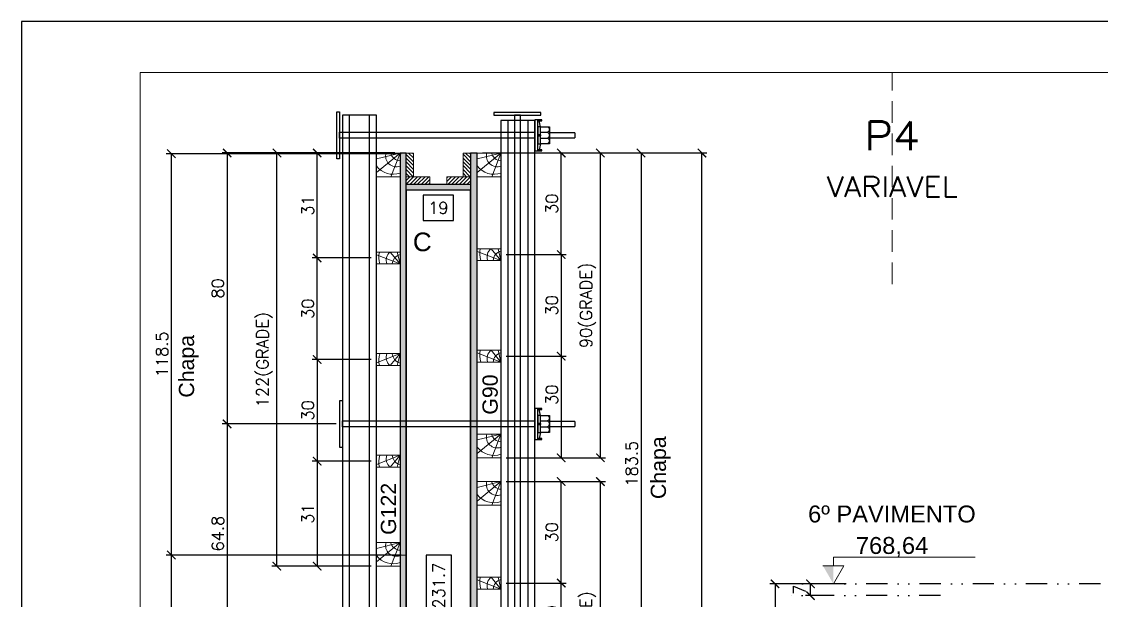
# Model space of a CAD drawing. Extents: x -23436 to 4767, y -4131 to 9755.
# Drawn here: x -17506 to -16868, y 5940 to 6282 of the extents above; entities that cross this region are included whole.
import ezdxf
from ezdxf.enums import TextEntityAlignment as Align

# ---------------------------------------------------------------- set-up
doc = ezdxf.new("R2010")
doc.units = 0
doc.header["$PDMODE"] = 2
doc.header["$PDSIZE"] = 10
for name, pattern in [('CABLIN', [0.35, 0.25, -0.1]), ('DIVIDE2', [0.625, 0.25, -0.125, 0, -0.125, 0, -0.125]), ('HIDDEN', [9.525, 6.35, -3.175])]:
    doc.linetypes.add(name, pattern=pattern)
doc.layers.get('0').update_dxf_attribs({"lineweight": 13})
doc.layers.get('Defpoints').update_dxf_attribs({"lineweight": 13})
for name, color, linetype in [('Barra de Ancoragem', 20, 'Continuous'), ('Cota', 4, 'Continuous'), ('Cota Seção (2x)', 4, 'Continuous'), ('Hachura', 252, 'CABLIN'), ('MB Logo', 254, 'Continuous'), ('MEIO_PONT', 93, 'Continuous'), ('Nível', 160, 'Continuous'), ('Painéis', 30, 'Continuous'), ('Perfil Metálico', 224, 'Continuous'), ('Texto de Titulo', 7, 'Continuous'), ('Texto Nível', 251, 'Continuous'), ('Texto Qtd Sarr', 242, 'Continuous'), ('TEXTO_GERAL', 7, 'Continuous')]:
    doc.layers.add(name, color=color, linetype=linetype)
doc.layers.add('FELIPE', color=2, linetype='Continuous', lineweight=13, plot=False)
for name, color, linetype, lineweight in [('FOLHA MB', 7, 'Continuous', 13), ('Madeira', 100, 'Continuous', 13), ('Sarr 2.2x7', 40, 'Continuous', 9), ('sarrafo', 93, 'Continuous', 13), ('Texto Seção', 7, 'Continuous', 15)]:
    doc.layers.add(name, color=color, linetype=linetype, lineweight=lineweight)
doc.layers.add('Laje_Perimetro', color=7, linetype='Continuous', plot=False)
doc.styles.add('ARIAL', font='arial.ttf', dxfattribs={"oblique": 15, "height": 25})
doc.styles.add('ROMANS', font='romans.shx')
doc.styles.add('SANSSERIF', font='sas_____.pfb')
doc.dimstyles.new('COTA SECAO', dxfattribs={"dimtxt": 7, "dimasz": 5, "dimexe": 3, "dimexo": 3, "dimgap": 2, "dimtad": 3, "dimdec": 1, "dimlfac": 0.5, "dimzin": 12, "dimdsep": 46, "dimtxsty": 'ROMANS', "dimblk": 'ARCHTICK', "dimcen": 0, "dimclrd": 4, "dimclre": 4, "dimclrt": 1, "dimadec": 1, "dimazin": 3, "dimtfac": 1, "dimtdec": 1, "dimtmove": 0, "dimatfit": 3, "dimldrblk": 'OBLIQUE', "dimfxl": 0, "dimtolj": 1, "dimtzin": 12, "dimarcsym": 0})
doc.dimstyles.new('Cota Seção interna', dxfattribs={"dimtxt": 7, "dimasz": 6, "dimexe": 0.18, "dimexo": 2, "dimgap": -4, "dimtad": 3, "dimdec": 1, "dimlfac": 0.5, "dimzin": 12, "dimdsep": 46, "dimtxsty": 'ROMANS', "dimblk": 'ARCHTICK', "dimcen": 0.09, "dimse1": 1, "dimse2": 1, "dimsd1": 1, "dimsd2": 1, "dimclrd": 180, "dimclre": 5, "dimclrt": 1, "dimadec": 0, "dimazin": 3, "dimtfac": 1, "dimtdec": 1, "dimtofl": 0, "dimtmove": 0, "dimatfit": 3, "dimldrblk": 'ARCHTICK', "dimfxl": 0, "dimtolj": 1, "dimtzin": 0, "dimarcsym": 0})
doc.dimstyles.new('PAINEL', dxfattribs={"dimtxt": 7, "dimasz": 5, "dimexe": 3, "dimexo": 3, "dimgap": 3, "dimtad": 1, "dimdec": 1, "dimzin": 12, "dimdsep": 46, "dimtxsty": 'ROMANS', "dimblk": 'ARCHTICK', "dimcen": 0, "dimclrd": 4, "dimclre": 4, "dimclrt": 1, "dimadec": 1, "dimazin": 3, "dimtfac": 1, "dimtdec": 1, "dimtmove": 0, "dimatfit": 3, "dimldrblk": 'OBLIQUE', "dimfxl": 0, "dimtolj": 1, "dimtzin": 12, "dimarcsym": 0})
pattern_1 = [(135, (-40136.999, 15328.617), (-1.12253202, -1.12253202), [])]
pattern_2 = [(225, (-26379.1426, -16705.143), (1.12253202, -1.12253202), [])]

# ---------------------------------------------------------------- blocks, each defined once
blk = doc.blocks.new('A$C169d8357')
at = {"layer": 'FOLHA MB', "color": 1}
for points in [[(0, 1199.94), (0, 149.94), (1485.02, 149.94), (1485.02, 1199.94)], [(70, 1169.94), (70, 179.94), (1455.02, 179.94), (1455.02, 1169.94)]]:
    blk.add_lwpolyline(points, close=True, dxfattribs=at)
blk = doc.blocks.new('titulo1')
at = {"layer": 'Defpoints', "color": 252, "linetype": 'HIDDEN', "ltscale": 2}
blk.add_line((0, 0), (0, 125), dxfattribs=at)
at = {"layer": 'Defpoints', "style": 'ROMANS', "oblique": 15}
blk.add_attdef('FOLHA', text='', height=10, dxfattribs=at).set_placement((0, 15.58), align=Align.MIDDLE_CENTER)
at = {"layer": 'Texto Qtd Sarr', "color": 3, "style": 'ROMANS', "oblique": 15}
for tag, height, p in [('TITULO', 17, (0, 71.45)), ('SEÇÃO', 12, (0, 41.55))]:
    blk.add_attdef(tag, text='', height=height, dxfattribs=at).set_placement(p, align=Align.MIDDLE_CENTER)
blk = doc.blocks.new('*D1663')
at = {"layer": 'Cota', "color": 180, "lineweight": -2, "transparency": 16777216}
for p, q in [((-17245.19, 5917.17), (-17260.19, 5917.17)), ((-17260.19, 5917.17), (-17260.19, 5881.17)), ((-17245.19, 5881.17), (-17245.19, 5917.17)), ((-17260.19, 5881.17), (-17245.19, 5881.17))]:
    blk.add_line(p, q, dxfattribs=at)
at = {"layer": 'Defpoints', "color": 0, "transparency": 16777216}
for p in [(-17241.19, 6182.67), (-17241.19, 6182.67), (-17241.19, 5615.67)]:
    blk.add_point(p, dxfattribs=at)
at = {"layer": 'Cota', "color": 1, "transparency": 16777216, "insert": (-17252.69, 5899.17), "char_height": 7, "attachment_point": 5, "rotation": 90, "style": 'ROMANS'}
blk.add_mtext('\\A1;283.5', dxfattribs=at)
blk = doc.blocks.new('_ArchTick')
at = {"color": 0, "linetype": 'ByBlock', "const_width": 0.15}
blk.add_lwpolyline([(-0.5, -0.5), (0.5, 0.5)], dxfattribs=at)
blk = doc.blocks.new('*D1664')
at = {"layer": 'Cota', "color": 180, "lineweight": -2, "transparency": 16777216}
for p, q in [((-17251.19, 6179.75), (-17269.19, 6179.75)), ((-17269.19, 6179.75), (-17269.19, 6164.75)), ((-17251.19, 6164.75), (-17251.19, 6179.75)), ((-17269.19, 6164.75), (-17251.19, 6164.75))]:
    blk.add_line(p, q, dxfattribs=at)
at = {"layer": 'Defpoints', "color": 0, "transparency": 16777216}
for p in [(-17279.19, 6182.67), (-17241.19, 6182.67), (-17241.19, 6160.75)]:
    blk.add_point(p, dxfattribs=at)
at = {"layer": 'Cota', "color": 1, "transparency": 16777216, "insert": (-17260.19, 6172.25), "char_height": 7, "attachment_point": 5, "style": 'ROMANS'}
blk.add_mtext('\\A1;19', dxfattribs=at)
blk = doc.blocks.new('ERTYERTYUYTURTYUTRYU')
at = {"layer": 'Barra de Ancoragem'}
for p, q in [((8963.33, 10873.8), (8963.33, 10855.54)), ((8964.88, 10869.68), (8964.1, 10873.21)), ((8985.14, 10863.2), (8985.14, 10866.14)), ((8964.88, 10859.66), (8964.1, 10856.13))]:
    blk.add_line(p, q, dxfattribs=at)
at = {"layer": 'Barra de Ancoragem', "flags": 128}
for points in [[(8961.54, 10855.54), (8961.54, 10873.8), (8963.33, 10873.8), (8963.33, 10855.54)], [(8963.33, 10873.8), (8965.7, 10873.8), (8965.7, 10873.21), (8963.33, 10873.21)], [(8963.33, 10869.68), (8964.88, 10869.68), (8964.88, 10859.66), (8963.33, 10859.66)], [(8963.33, 10856.13), (8965.7, 10856.13), (8965.7, 10855.54), (8963.33, 10855.54)]]:
    blk.add_lwpolyline(points, close=True, dxfattribs=at)
for points in [[(8964.88, 10864.37), (8963.33, 10864.37), (8963.33, 10864.96), (8964.88, 10864.96), (8964.88, 10864.37), (8964.88, 10864.96)], [(8964.88, 10859.66), (8970.14, 10859.66), (8970.14, 10869.68), (8964.88, 10869.68)], [(8985.14, 10863.2), (8970.14, 10863.2), (8970.14, 10866.14), (8985.14, 10866.14)]]:
    blk.add_lwpolyline(points, dxfattribs=at)
for points in [[(8964.88, 10866.44), (8968.96, 10866.44, 0.729796), (8968.96, 10869.68, 0.729796)], [(8964.88, 10862.9), (8968.96, 10862.9, 0.666667), (8968.96, 10866.44, 0.666667)]]:
    blk.add_lwpolyline(points, format="xyb", dxfattribs=at)
at = {"layer": 'Barra de Ancoragem'}
blk.add_arc((8968.44, 10861.28), 1.7, 287.75636, 72.24364, dxfattribs=at)
blk = doc.blocks.new('*D1666')
at = {"layer": 'Cota', "color": 180, "lineweight": -2, "transparency": 16777216}
for p, q in [((-17252.41, 5967.17), (-17267.41, 5967.17)), ((-17267.41, 5967.17), (-17267.41, 5931.17)), ((-17252.41, 5931.17), (-17252.41, 5967.17)), ((-17267.41, 5931.17), (-17252.41, 5931.17))]:
    blk.add_line(p, q, dxfattribs=at)
at = {"layer": 'Defpoints', "color": 0, "transparency": 16777216}
for p in [(-17279.19, 6182.67), (-17248.41, 6182.67), (-17279.19, 5719.27)]:
    blk.add_point(p, dxfattribs=at)
at = {"layer": 'Cota', "color": 1, "transparency": 16777216, "insert": (-17259.91, 5949.17), "char_height": 7, "attachment_point": 5, "rotation": 90, "style": 'ROMANS'}
blk.add_mtext('\\A1;231.7', dxfattribs=at)
blk = doc.blocks.new('*D1670')
at = {"layer": 'Cota Seção (2x)', "color": 4, "lineweight": -2, "transparency": 16777216}
for p, q in [((-17234.19, 6204.67), (-17101.49, 6204.67)), ((-17104.49, 5593.67), (-17104.49, 6204.67)), ((-17234.19, 5593.67), (-17101.49, 5593.67))]:
    blk.add_line(p, q, dxfattribs=at)
at = {"layer": 'Defpoints', "color": 0, "transparency": 16777216}
for p in [(-17237.19, 6204.67), (-17104.49, 6204.67), (-17237.19, 5593.67)]:
    blk.add_point(p, dxfattribs=at)
at = {"layer": 'Cota Seção (2x)', "color": 4, "lineweight": -2, "transparency": 16777216, "xscale": 5, "yscale": 5, "zscale": 5}
for p, rotation in [((-17104.49, 6204.67), 90), ((-17104.49, 5593.67), 270)]:
    blk.add_blockref('_ArchTick', p, dxfattribs=dict(at, rotation=rotation))
at = {"layer": 'Cota Seção (2x)', "color": 1, "transparency": 16777216, "insert": (-17109.99, 5899.17), "char_height": 7, "attachment_point": 5, "rotation": 90, "style": 'ROMANS'}
blk.add_mtext('\\A1;305.5', dxfattribs=at)
blk = doc.blocks.new('_OBLIQUE')
at = {"color": 0, "linetype": 'ByBlock', "lineweight": -2}
for p, q in [((0, 0), (-1, 0)), ((-0.5, -0.5), (0.5, 0.5))]:
    blk.add_line(p, q, dxfattribs=at)
blk = doc.blocks.new('*D1672')
at = {"layer": 'Cota Seção (2x)', "color": 4, "lineweight": -2, "transparency": 16777216}
for p, q in [((-17285.79, 6204.67), (-17387.94, 6204.67)), ((-17384.94, 6204.67), (-17384.94, 6044.67)), ((-17320.59, 6044.67), (-17387.94, 6044.67))]:
    blk.add_line(p, q, dxfattribs=at)
at = {"layer": 'Defpoints', "color": 0, "transparency": 16777216}
for p in [(-17282.79, 6204.67), (-17384.94, 6044.67), (-17317.59, 6044.67)]:
    blk.add_point(p, dxfattribs=at)
at = {"layer": 'Cota Seção (2x)', "color": 4, "lineweight": -2, "transparency": 16777216, "xscale": 5, "yscale": 5, "zscale": 5}
for p, rotation in [((-17384.94, 6204.67), 90), ((-17384.94, 6044.67), 270)]:
    blk.add_blockref('_ArchTick', p, dxfattribs=dict(at, rotation=rotation))
at = {"layer": 'Cota Seção (2x)', "color": 1, "transparency": 16777216, "insert": (-17390.44, 6124.67), "char_height": 7, "attachment_point": 5, "rotation": 90, "style": 'ROMANS'}
blk.add_mtext('\\A1;80', dxfattribs=at)
blk = doc.blocks.new('*D1673')
at = {"layer": 'Cota Seção (2x)', "color": 4, "lineweight": -2, "transparency": 16777216}
for p, q in [((-17320.59, 6044.67), (-17387.94, 6044.67)), ((-17384.94, 6044.67), (-17384.94, 5915.11)), ((-17320.59, 5915.11), (-17387.94, 5915.11))]:
    blk.add_line(p, q, dxfattribs=at)
at = {"layer": 'Defpoints', "color": 0, "transparency": 16777216}
for p in [(-17317.59, 6044.67), (-17384.94, 5915.11), (-17317.59, 5915.11)]:
    blk.add_point(p, dxfattribs=at)
at = {"layer": 'Cota Seção (2x)', "color": 4, "lineweight": -2, "transparency": 16777216, "xscale": 5, "yscale": 5, "zscale": 5}
for p, rotation in [((-17384.94, 6044.67), 90), ((-17384.94, 5915.11), 270)]:
    blk.add_blockref('_ArchTick', p, dxfattribs=dict(at, rotation=rotation))
at = {"layer": 'Cota Seção (2x)', "color": 1, "transparency": 16777216, "insert": (-17390.44, 5979.89), "char_height": 7, "attachment_point": 5, "rotation": 90, "style": 'ROMANS'}
blk.add_mtext('\\A1;64.8', dxfattribs=at)
blk = doc.blocks.new('PONTALETE')
at = {"layer": 'Madeira'}
for q in [(2.71, 7), (7, 5.76), (7, 1.74)]:
    blk.add_line((0, 0), q, dxfattribs=at)
blk.add_lwpolyline([(0, 0), (7, 0), (7, 7), (0, 7)], close=True, dxfattribs=at)
for centre, radius, start, end in [((2.04, 0.06), 6.23, 37.2818, 109.0913), ((1.09, 0.9), 3.19, 343.603, 109.9847), ((-0.21, -0.78), 3.09, 14.6322, 86.0383)]:
    blk.add_arc(centre, radius, start, end, dxfattribs=at)
blk = doc.blocks.new('MEIO PONTALETE')
at = {"layer": 'Madeira'}
for q in [(2.71, 7), (3.5, 2.88), (3.5, 0.87)]:
    blk.add_line((0, 0), q, dxfattribs=at)
blk.add_lwpolyline([(0, 0), (3.5, 0), (3.5, 7), (0, 7)], close=True, dxfattribs=at)
for centre, radius, start, end in [((2.04, 0.06), 6.23, 76.4499, 109.0913), ((1.09, 0.9), 3.19, 40.9063, 109.9847), ((-0.21, -0.78), 3.09, 14.6322, 86.0383)]:
    blk.add_arc(centre, radius, start, end, dxfattribs=at)
blk = doc.blocks.new('*D1557')
at = {"layer": 'Cota Seção (2x)', "color": 4, "lineweight": -2, "transparency": 16777216}
for p, q in [((-17220.19, 6010.67), (-17161.46, 6010.67)), ((-17164.46, 5830.67), (-17164.46, 6010.67)), ((-17220.19, 5830.67), (-17161.46, 5830.67))]:
    blk.add_line(p, q, dxfattribs=at)
at = {"layer": 'Defpoints', "color": 0, "transparency": 16777216}
for p in [(-17223.19, 6010.67), (-17164.46, 6010.67), (-17223.19, 5830.67)]:
    blk.add_point(p, dxfattribs=at)
at = {"layer": 'Cota Seção (2x)', "color": 4, "lineweight": -2, "transparency": 16777216, "xscale": 5, "yscale": 5, "zscale": 5}
for p, rotation in [((-17164.46, 6010.67), 90), ((-17164.46, 5830.67), 270)]:
    blk.add_blockref('_ArchTick', p, dxfattribs=dict(at, rotation=rotation))
at = {"layer": 'Cota Seção (2x)', "color": 1, "transparency": 16777216, "insert": (-17171.79, 5920.67), "char_height": 7, "attachment_point": 5, "rotation": 90, "style": 'ROMANS'}
blk.add_mtext('\\A1;90(GRADE)', dxfattribs=at)
blk = doc.blocks.new('*D1558')
at = {"layer": 'Cota Seção (2x)', "color": 4, "lineweight": -2, "transparency": 16777216}
for p, q in [((-17220.19, 6204.67), (-17161.46, 6204.67)), ((-17164.46, 6024.67), (-17164.46, 6204.67)), ((-17220.19, 6024.67), (-17161.46, 6024.67))]:
    blk.add_line(p, q, dxfattribs=at)
at = {"layer": 'Defpoints', "color": 0, "transparency": 16777216}
for p in [(-17223.19, 6204.67), (-17164.46, 6204.67), (-17223.19, 6024.67)]:
    blk.add_point(p, dxfattribs=at)
at = {"layer": 'Cota Seção (2x)', "color": 4, "lineweight": -2, "transparency": 16777216, "xscale": 5, "yscale": 5, "zscale": 5}
for p, rotation in [((-17164.46, 6204.67), 90), ((-17164.46, 6024.67), 270)]:
    blk.add_blockref('_ArchTick', p, dxfattribs=dict(at, rotation=rotation))
at = {"layer": 'Cota Seção (2x)', "color": 1, "transparency": 16777216, "insert": (-17171.79, 6114.67), "char_height": 7, "attachment_point": 5, "rotation": 90, "style": 'ROMANS'}
blk.add_mtext('\\A1;90(GRADE)', dxfattribs=at)
blk = doc.blocks.new('*D1560')
at = {"layer": 'Cota Seção (2x)', "color": 4, "lineweight": -2, "transparency": 16777216}
for p, q in [((-17220.19, 5950.67), (-17184.59, 5950.67)), ((-17187.59, 5890.67), (-17187.59, 5950.67)), ((-17220.19, 5890.67), (-17184.59, 5890.67))]:
    blk.add_line(p, q, dxfattribs=at)
at = {"layer": 'Defpoints', "color": 0, "transparency": 16777216}
for p in [(-17223.19, 5950.67), (-17187.59, 5950.67), (-17223.19, 5890.67)]:
    blk.add_point(p, dxfattribs=at)
at = {"layer": 'Cota Seção (2x)', "color": 4, "lineweight": -2, "transparency": 16777216, "xscale": 5, "yscale": 5, "zscale": 5}
for p, rotation in [((-17187.59, 5950.67), 90), ((-17187.59, 5890.67), 270)]:
    blk.add_blockref('_ArchTick', p, dxfattribs=dict(at, rotation=rotation))
at = {"layer": 'Cota Seção (2x)', "color": 1, "transparency": 16777216, "insert": (-17193.09, 5931.51), "char_height": 7, "attachment_point": 5, "rotation": 90, "style": 'ROMANS'}
blk.add_mtext('\\A1;30', dxfattribs=at)
blk = doc.blocks.new('*D1561')
at = {"layer": 'Cota Seção (2x)', "color": 4, "lineweight": -2, "transparency": 16777216}
for p, q in [((-17220.19, 6010.67), (-17184.59, 6010.67)), ((-17187.59, 5950.67), (-17187.59, 6010.67)), ((-17220.19, 5950.67), (-17184.59, 5950.67))]:
    blk.add_line(p, q, dxfattribs=at)
at = {"layer": 'Defpoints', "color": 0, "transparency": 16777216}
for p in [(-17223.19, 6010.67), (-17187.59, 6010.67), (-17223.19, 5950.67)]:
    blk.add_point(p, dxfattribs=at)
at = {"layer": 'Cota Seção (2x)', "color": 4, "lineweight": -2, "transparency": 16777216, "xscale": 5, "yscale": 5, "zscale": 5}
for p, rotation in [((-17187.59, 6010.67), 90), ((-17187.59, 5950.67), 270)]:
    blk.add_blockref('_ArchTick', p, dxfattribs=dict(at, rotation=rotation))
at = {"layer": 'Cota Seção (2x)', "color": 1, "transparency": 16777216, "insert": (-17193.09, 5980.67), "char_height": 7, "attachment_point": 5, "rotation": 90, "style": 'ROMANS'}
blk.add_mtext('\\A1;30', dxfattribs=at)
blk = doc.blocks.new('*D1562')
at = {"layer": 'Cota Seção (2x)', "color": 4, "lineweight": -2, "transparency": 16777216}
for p, q in [((-17220.19, 6204.67), (-17184.59, 6204.67)), ((-17187.59, 6144.67), (-17187.59, 6204.67)), ((-17220.19, 6144.67), (-17184.59, 6144.67))]:
    blk.add_line(p, q, dxfattribs=at)
at = {"layer": 'Defpoints', "color": 0, "transparency": 16777216}
for p in [(-17223.19, 6204.67), (-17187.59, 6204.67), (-17223.19, 6144.67)]:
    blk.add_point(p, dxfattribs=at)
at = {"layer": 'Cota Seção (2x)', "color": 4, "lineweight": -2, "transparency": 16777216, "xscale": 5, "yscale": 5, "zscale": 5}
for p, rotation in [((-17187.59, 6204.67), 90), ((-17187.59, 6144.67), 270)]:
    blk.add_blockref('_ArchTick', p, dxfattribs=dict(at, rotation=rotation))
at = {"layer": 'Cota Seção (2x)', "color": 1, "transparency": 16777216, "insert": (-17193.09, 6174.67), "char_height": 7, "attachment_point": 5, "rotation": 90, "style": 'ROMANS'}
blk.add_mtext('\\A1;30', dxfattribs=at)
blk = doc.blocks.new('*D1563')
at = {"layer": 'Cota Seção (2x)', "color": 4, "lineweight": -2, "transparency": 16777216}
for p, q in [((-17220.19, 6144.67), (-17184.59, 6144.67)), ((-17187.59, 6144.67), (-17187.59, 6084.67)), ((-17220.19, 6084.67), (-17184.59, 6084.67))]:
    blk.add_line(p, q, dxfattribs=at)
at = {"layer": 'Defpoints', "color": 0, "transparency": 16777216}
for p in [(-17223.19, 6144.67), (-17223.19, 6084.67), (-17187.59, 6084.67)]:
    blk.add_point(p, dxfattribs=at)
at = {"layer": 'Cota Seção (2x)', "color": 4, "lineweight": -2, "transparency": 16777216, "xscale": 5, "yscale": 5, "zscale": 5}
for p, rotation in [((-17187.59, 6144.67), 90), ((-17187.59, 6084.67), 270)]:
    blk.add_blockref('_ArchTick', p, dxfattribs=dict(at, rotation=rotation))
at = {"layer": 'Cota Seção (2x)', "color": 1, "transparency": 16777216, "insert": (-17193.09, 6114.67), "char_height": 7, "attachment_point": 5, "rotation": 90, "style": 'ROMANS'}
blk.add_mtext('\\A1;30', dxfattribs=at)
blk = doc.blocks.new('*D1564')
at = {"layer": 'Cota Seção (2x)', "color": 4, "lineweight": -2, "transparency": 16777216}
for p, q in [((-17220.19, 6084.67), (-17184.59, 6084.67)), ((-17187.59, 6084.67), (-17187.59, 6024.67)), ((-17220.19, 6024.67), (-17184.59, 6024.67))]:
    blk.add_line(p, q, dxfattribs=at)
at = {"layer": 'Defpoints', "color": 0, "transparency": 16777216}
for p in [(-17223.19, 6084.67), (-17223.19, 6024.67), (-17187.59, 6024.67)]:
    blk.add_point(p, dxfattribs=at)
at = {"layer": 'Cota Seção (2x)', "color": 4, "lineweight": -2, "transparency": 16777216, "xscale": 5, "yscale": 5, "zscale": 5}
for p, rotation in [((-17187.59, 6084.67), 90), ((-17187.59, 6024.67), 270)]:
    blk.add_blockref('_ArchTick', p, dxfattribs=dict(at, rotation=rotation))
at = {"layer": 'Cota Seção (2x)', "color": 1, "transparency": 16777216, "insert": (-17193.09, 6061.9), "char_height": 7, "attachment_point": 5, "rotation": 90, "style": 'ROMANS'}
blk.add_mtext('\\A1;30', dxfattribs=at)
blk = doc.blocks.new('*D1587')
at = {"layer": 'Cota', "color": 4, "lineweight": -2, "transparency": 16777216}
for p, q in [((-17035.86, 5950.26), (-17043.31, 5950.26)), ((-17040.31, 5943.26), (-17040.31, 5950.26)), ((-17035.86, 5943.26), (-17043.31, 5943.26))]:
    blk.add_line(p, q, dxfattribs=at)
at = {"layer": 'Defpoints', "color": 0, "transparency": 16777216}
for p in [(-17040.31, 5950.26), (-17032.86, 5950.26), (-17032.86, 5943.26)]:
    blk.add_point(p, dxfattribs=at)
at = {"layer": 'Cota', "color": 4, "lineweight": -2, "transparency": 16777216, "xscale": 5, "yscale": 5, "zscale": 5}
for p, rotation in [((-17040.31, 5950.26), 90), ((-17040.31, 5943.26), 270)]:
    blk.add_blockref('_ArchTick', p, dxfattribs=dict(at, rotation=rotation))
at = {"layer": 'Cota', "color": 1, "transparency": 16777216, "insert": (-17046.81, 5946.76), "char_height": 7, "attachment_point": 5, "rotation": 90, "style": 'ROMANS'}
blk.add_mtext('\\A1;7', dxfattribs=at)
blk = doc.blocks.new('*D1588')
at = {"layer": 'Cota', "color": 4, "lineweight": -2, "transparency": 16777216}
for p, q in [((-17019.23, 5950.26), (-17064.29, 5950.26)), ((-17061.29, 5950.26), (-17061.29, 5626.26)), ((-17019.23, 5626.26), (-17064.29, 5626.26))]:
    blk.add_line(p, q, dxfattribs=at)
at = {"layer": 'Defpoints', "color": 0, "transparency": 16777216}
for p in [(-17016.23, 5950.26), (-17061.29, 5626.26), (-17016.23, 5626.26)]:
    blk.add_point(p, dxfattribs=at)
at = {"layer": 'Cota', "color": 4, "lineweight": -2, "transparency": 16777216, "xscale": 5, "yscale": 5, "zscale": 5}
for p, rotation in [((-17061.29, 5950.26), 90), ((-17061.29, 5626.26), 270)]:
    blk.add_blockref('_ArchTick', p, dxfattribs=dict(at, rotation=rotation))
at = {"layer": 'Cota', "color": 1, "transparency": 16777216, "insert": (-17067.79, 5788.26), "char_height": 7, "attachment_point": 5, "rotation": 90, "style": 'ROMANS'}
blk.add_mtext('\\A1;324', dxfattribs=at)
blk = doc.blocks.new('*D1148')
at = {"layer": 'Cota Seção (2x)', "color": 4, "lineweight": -2, "transparency": 16777216}
for p, q in [((-17234.19, 6204.67), (-17137.45, 6204.67)), ((-17140.45, 6204.67), (-17140.45, 5837.67)), ((-17234.19, 5837.67), (-17137.45, 5837.67))]:
    blk.add_line(p, q, dxfattribs=at)
at = {"layer": 'Defpoints', "color": 0, "transparency": 16777216}
for p in [(-17237.19, 6204.67), (-17237.19, 5837.67), (-17140.45, 5837.67)]:
    blk.add_point(p, dxfattribs=at)
at = {"layer": 'Cota Seção (2x)', "color": 4, "lineweight": -2, "transparency": 16777216, "xscale": 5, "yscale": 5, "zscale": 5}
for p, rotation in [((-17140.45, 6204.67), 90), ((-17140.45, 5837.67), 270)]:
    blk.add_blockref('_ArchTick', p, dxfattribs=dict(at, rotation=rotation))
at = {"layer": 'Cota Seção (2x)', "color": 1, "transparency": 16777216, "insert": (-17145.95, 6021.17), "char_height": 7, "attachment_point": 5, "rotation": 90, "style": 'ROMANS'}
blk.add_mtext('\\A1;183.5', dxfattribs=at)
blk = doc.blocks.new('*D1155')
at = {"layer": 'Cota', "color": 4, "lineweight": -2, "transparency": 16777216}
for p, q in [((-17299.79, 6204.67), (-17334.75, 6204.67)), ((-17331.75, 6142.67), (-17331.75, 6204.67)), ((-17299.79, 6142.67), (-17334.75, 6142.67))]:
    blk.add_line(p, q, dxfattribs=at)
at = {"layer": 'Defpoints', "color": 0, "transparency": 16777216}
for p in [(-17331.75, 6204.67), (-17296.79, 6204.67), (-17296.79, 6142.67)]:
    blk.add_point(p, dxfattribs=at)
at = {"layer": 'Cota', "color": 4, "lineweight": -2, "transparency": 16777216, "xscale": 5, "yscale": 5, "zscale": 5}
for p, rotation in [((-17331.75, 6204.67), 90), ((-17331.75, 6142.67), 270)]:
    blk.add_blockref('_ArchTick', p, dxfattribs=dict(at, rotation=rotation))
at = {"layer": 'Cota', "color": 1, "transparency": 16777216, "insert": (-17337.25, 6173.67), "char_height": 7, "attachment_point": 5, "rotation": 90, "style": 'ROMANS'}
blk.add_mtext('\\A1;31', dxfattribs=at)
blk = doc.blocks.new('*D1156')
at = {"layer": 'Cota', "color": 4, "lineweight": -2, "transparency": 16777216}
for p, q in [((-17299.79, 6204.67), (-17358.53, 6204.67)), ((-17355.53, 5960.67), (-17355.53, 6204.67)), ((-17317.06, 5960.67), (-17358.53, 5960.67))]:
    blk.add_line(p, q, dxfattribs=at)
at = {"layer": 'Defpoints', "color": 0, "transparency": 16777216}
for p in [(-17355.53, 6204.67), (-17296.79, 6204.67), (-17314.06, 5960.67)]:
    blk.add_point(p, dxfattribs=at)
at = {"layer": 'Cota', "color": 4, "lineweight": -2, "transparency": 16777216, "xscale": 5, "yscale": 5, "zscale": 5}
for p, rotation in [((-17355.53, 6204.67), 90), ((-17355.53, 5960.67), 270)]:
    blk.add_blockref('_ArchTick', p, dxfattribs=dict(at, rotation=rotation))
at = {"layer": 'Cota', "color": 1, "transparency": 16777216, "insert": (-17362.86, 6082.67), "char_height": 7, "attachment_point": 5, "rotation": 90, "style": 'ROMANS'}
blk.add_mtext('\\A1;122(GRADE)', dxfattribs=at)
blk = doc.blocks.new('*D1157')
at = {"layer": 'Cota', "color": 4, "lineweight": -2, "transparency": 16777216}
for p, q in [((-17299.79, 6022.67), (-17334.75, 6022.67)), ((-17331.75, 6022.67), (-17331.75, 5960.67)), ((-17299.79, 5960.67), (-17334.75, 5960.67))]:
    blk.add_line(p, q, dxfattribs=at)
at = {"layer": 'Defpoints', "color": 0, "transparency": 16777216}
for p in [(-17296.79, 6022.67), (-17331.75, 5960.67), (-17296.79, 5960.67)]:
    blk.add_point(p, dxfattribs=at)
at = {"layer": 'Cota', "color": 4, "lineweight": -2, "transparency": 16777216, "xscale": 5, "yscale": 5, "zscale": 5}
for p, rotation in [((-17331.75, 6022.67), 90), ((-17331.75, 5960.67), 270)]:
    blk.add_blockref('_ArchTick', p, dxfattribs=dict(at, rotation=rotation))
at = {"layer": 'Cota', "color": 1, "transparency": 16777216, "insert": (-17337.25, 5991.67), "char_height": 7, "attachment_point": 5, "rotation": 90, "style": 'ROMANS'}
blk.add_mtext('\\A1;31', dxfattribs=at)
blk = doc.blocks.new('*D1158')
at = {"layer": 'Cota', "color": 4, "lineweight": -2, "transparency": 16777216}
for p, q in [((-17299.79, 6082.67), (-17334.75, 6082.67)), ((-17331.75, 6082.67), (-17331.75, 6022.67)), ((-17299.79, 6022.67), (-17334.75, 6022.67))]:
    blk.add_line(p, q, dxfattribs=at)
at = {"layer": 'Defpoints', "color": 0, "transparency": 16777216}
for p in [(-17296.79, 6082.67), (-17331.75, 6022.67), (-17296.79, 6022.67)]:
    blk.add_point(p, dxfattribs=at)
at = {"layer": 'Cota', "color": 4, "lineweight": -2, "transparency": 16777216, "xscale": 5, "yscale": 5, "zscale": 5}
for p, rotation in [((-17331.75, 6082.67), 90), ((-17331.75, 6022.67), 270)]:
    blk.add_blockref('_ArchTick', p, dxfattribs=dict(at, rotation=rotation))
at = {"layer": 'Cota', "color": 1, "transparency": 16777216, "insert": (-17337.25, 6052.67), "char_height": 7, "attachment_point": 5, "rotation": 90, "style": 'ROMANS'}
blk.add_mtext('\\A1;30', dxfattribs=at)
blk = doc.blocks.new('*D1159')
at = {"layer": 'Cota', "color": 4, "lineweight": -2, "transparency": 16777216}
for p, q in [((-17299.79, 6142.67), (-17334.75, 6142.67)), ((-17331.75, 6082.67), (-17331.75, 6142.67)), ((-17299.79, 6082.67), (-17334.75, 6082.67))]:
    blk.add_line(p, q, dxfattribs=at)
at = {"layer": 'Defpoints', "color": 0, "transparency": 16777216}
for p in [(-17331.75, 6142.67), (-17296.79, 6142.67), (-17296.79, 6082.67)]:
    blk.add_point(p, dxfattribs=at)
at = {"layer": 'Cota', "color": 4, "lineweight": -2, "transparency": 16777216, "xscale": 5, "yscale": 5, "zscale": 5}
for p, rotation in [((-17331.75, 6142.67), 90), ((-17331.75, 6082.67), 270)]:
    blk.add_blockref('_ArchTick', p, dxfattribs=dict(at, rotation=rotation))
at = {"layer": 'Cota', "color": 1, "transparency": 16777216, "insert": (-17337.25, 6112.67), "char_height": 7, "attachment_point": 5, "rotation": 90, "style": 'ROMANS'}
blk.add_mtext('\\A1;30', dxfattribs=at)
blk = doc.blocks.new('*D1160')
at = {"layer": 'Cota Seção (2x)', "color": 4, "lineweight": -2, "transparency": 16777216}
for p, q in [((-17282.19, 5967.27), (-17420.91, 5967.27)), ((-17417.91, 5719.27), (-17417.91, 5967.27)), ((-17282.19, 5719.27), (-17420.91, 5719.27))]:
    blk.add_line(p, q, dxfattribs=at)
at = {"layer": 'Defpoints', "color": 0, "transparency": 16777216}
for p in [(-17417.91, 5967.27), (-17279.19, 5967.27), (-17279.19, 5719.27)]:
    blk.add_point(p, dxfattribs=at)
at = {"layer": 'Cota Seção (2x)', "color": 4, "lineweight": -2, "transparency": 16777216, "xscale": 5, "yscale": 5, "zscale": 5}
for p, rotation in [((-17417.91, 5967.27), 90), ((-17417.91, 5719.27), 270)]:
    blk.add_blockref('_ArchTick', p, dxfattribs=dict(at, rotation=rotation))
at = {"layer": 'Cota Seção (2x)', "color": 1, "transparency": 16777216, "insert": (-17423.41, 5843.27), "char_height": 7, "attachment_point": 5, "rotation": 90, "style": 'ROMANS'}
blk.add_mtext('\\A1;124', dxfattribs=at)
blk = doc.blocks.new('*D1161')
at = {"layer": 'Cota Seção (2x)', "color": 4, "lineweight": -2, "transparency": 16777216}
for p, q in [((-17282.19, 6204.27), (-17420.91, 6204.27)), ((-17417.91, 5967.27), (-17417.91, 6204.27)), ((-17285.79, 5967.27), (-17420.91, 5967.27))]:
    blk.add_line(p, q, dxfattribs=at)
at = {"layer": 'Defpoints', "color": 0, "transparency": 16777216}
for p in [(-17417.91, 6204.27), (-17279.19, 6204.27), (-17282.79, 5967.27)]:
    blk.add_point(p, dxfattribs=at)
at = {"layer": 'Cota Seção (2x)', "color": 4, "lineweight": -2, "transparency": 16777216, "xscale": 5, "yscale": 5, "zscale": 5}
for p, rotation in [((-17417.91, 6204.27), 90), ((-17417.91, 5967.27), 270)]:
    blk.add_blockref('_ArchTick', p, dxfattribs=dict(at, rotation=rotation))
at = {"layer": 'Cota Seção (2x)', "color": 1, "transparency": 16777216, "insert": (-17423.41, 6085.77), "char_height": 7, "attachment_point": 5, "rotation": 90, "style": 'ROMANS'}
blk.add_mtext('\\A1;118.5', dxfattribs=at)

msp = doc.modelspace()

# ---------------------------------------------------------------- hatches: boundary and pattern name
at = {"layer": 'Hachura'}
h = msp.add_hatch(color=256, dxfattribs=at)
h.dxf.hatch_style = 1
h.paths.add_polyline_path([(-17279.191, 5719.265), (-17279.191, 6204.665), (-17282.791, 6204.665), (-17282.791, 5719.265)])
h = msp.add_hatch(dxfattribs=at)
h.set_pattern_fill('ANSI31', color=256, scale=0.5, angle=90, style=0)
h.set_pattern_definition(pattern_1)
h.paths.add_polyline_path([(-17274.791, 6190.665), (-17279.191, 6190.665), (-17279.191, 6204.665), (-17274.791, 6204.665)])
h = msp.add_hatch(dxfattribs=at)
h.set_pattern_fill('ANSI31', color=256, scale=0.5, angle=90, style=0)
h.set_pattern_definition(pattern_1)
h.paths.add_polyline_path([(-17245.591, 6190.665), (-17241.191, 6190.665), (-17241.191, 6204.665), (-17245.591, 6204.665)])
h = msp.add_hatch(color=256, dxfattribs=at)
h.dxf.hatch_style = 1
h.paths.add_polyline_path([(-17241.191, 5593.665), (-17237.191, 5593.665), (-17237.191, 6204.665), (-17241.191, 6204.665)])
h = msp.add_hatch(dxfattribs=at)
h.set_pattern_fill('ANSI31', color=256, scale=0.5, angle=180, style=0)
h.set_pattern_definition(pattern_2)
h.paths.add_polyline_path([(-17279.191, 6186.265), (-17279.191, 6190.665), (-17265.191, 6190.665), (-17265.191, 6186.265)])
h = msp.add_hatch(dxfattribs=at)
h.set_pattern_fill('ANSI31', color=256, scale=0.5, angle=180, style=0)
h.set_pattern_definition(pattern_2)
h.paths.add_polyline_path([(-17241.191, 6186.265), (-17241.191, 6190.665), (-17255.191, 6190.665), (-17255.191, 6186.265)])
h = msp.add_hatch(color=256, dxfattribs=at)
h.dxf.hatch_style = 1
h.paths.add_polyline_path([(-17241.191, 6186.265), (-17241.191, 6182.665), (-17279.191, 6182.665), (-17279.191, 6186.265)])
at = {"layer": 'Sarr 2.2x7'}
h = msp.add_hatch(color=0, dxfattribs=at)
h.dxf.hatch_style = 1
h.paths.add_polyline_path([(-17026.826, 5960.943), (-17032.995, 5960.943), (-17026.826, 5950.259)])

# ---------------------------------------------------------------- linework, layer by layer
at = {"color": 0}
for p in [(-17032.995, 5960.943), (-17026.826, 5950.259)]:
    msp.add_line(p, (-17020.658, 5960.943), dxfattribs=at)
for points in [[(-17237.191, 6024.665), (-17223.191, 6024.665), (-17223.191, 6204.665), (-17237.191, 6204.665)], [(-17237.191, 5830.665), (-17223.191, 5830.665), (-17223.191, 6010.665), (-17237.191, 6010.665)]]:
    msp.add_lwpolyline(points, close=True)
msp.add_lwpolyline([(-17026.826, 5960.943), (-17026.826, 5965.953), (-16943.089, 5965.953)], dxfattribs=at)
at = {"layer": 'Barra de Ancoragem', "flags": 128}
for points in [[(-17320.21, 6201.297), (-17320.21, 6229.034), (-17318.61, 6229.034), (-17318.61, 6201.297)], [(-17199.617, 6228.628), (-17227.353, 6228.628), (-17227.353, 6227.028), (-17199.617, 6227.028)], [(-17215.261, 6227.028), (-17215.261, 5564.234), (-17211.709, 5564.234), (-17211.709, 6227.028)], [(-17318.61, 6216.941), (-17203.191, 6216.941), (-17203.191, 6213.389), (-17318.61, 6213.389)], [(-17318.391, 6030.797), (-17318.391, 6058.534), (-17316.791, 6058.534), (-17316.791, 6030.797)], [(-17316.791, 6046.441), (-17203.191, 6046.441), (-17203.191, 6042.889), (-17316.791, 6042.889)]]:
    msp.add_lwpolyline(points, close=True, dxfattribs=at)
at = {"layer": 'Cota', "color": 2}
msp.add_lwpolyline([(-17241.191, 6182.665), (-17279.191, 6182.665), (-17279.191, 5715.665), (-17349.191, 5715.665), (-17349.191, 5615.665), (-17241.191, 5615.665)], close=True, dxfattribs=at)
at = {"layer": 'FELIPE'}
msp.add_line((-17282.791, 5967.265), (-17279.191, 5967.265), dxfattribs=at)
at = {"layer": 'Laje_Perimetro'}
msp.add_lwpolyline([(-16021.356, 6282.259), (-17506.377, 6282.259), (-17506.377, 5232.259), (-16021.356, 5232.259)], close=True, dxfattribs=at)
at = {"layer": 'Madeira'}
msp.add_lwpolyline([(-17296.791, 5960.665), (-17282.791, 5960.665), (-17282.791, 6204.665), (-17296.791, 6204.665)], close=True, dxfattribs=at)
at = {"layer": 'Nível', "linetype": 'DIVIDE2', "ltscale": 50}
for p, q in [((-16051.377, 5950.259), (-17053.387, 5950.259)), ((-16963.535, 5943.259), (-17053.387, 5943.259))]:
    msp.add_line(p, q, dxfattribs=at)
at = {"layer": 'Painéis', "color": 32, "true_color": 0xcd6928}
for points in [[(-17279.191, 5719.265), (-17279.191, 6204.665), (-17282.791, 6204.665), (-17282.791, 5719.265)], [(-17241.191, 5593.665), (-17237.191, 5593.665), (-17237.191, 6204.665), (-17241.191, 6204.665)], [(-17241.191, 6186.265), (-17241.191, 6182.665), (-17279.191, 6182.665), (-17279.191, 6186.265)]]:
    msp.add_lwpolyline(points, close=True, dxfattribs=at)
at = {"layer": 'Perfil Metálico'}
for points in [[(-17296.791, 6227.028), (-17316.791, 6227.028), (-17316.791, 5740.168), (-17296.791, 5740.168)], [(-17312.791, 5740.168), (-17300.791, 5740.168), (-17300.791, 6227.028), (-17312.791, 6227.028)], [(-17203.191, 6223.773), (-17223.191, 6223.773), (-17223.191, 5566.738), (-17203.191, 5566.738)], [(-17219.191, 5566.738), (-17207.191, 5566.738), (-17207.191, 6223.773), (-17219.191, 6223.773)]]:
    msp.add_lwpolyline(points, close=True, dxfattribs=at)
at = {"layer": 'sarrafo'}
for points in [[(-17279.191, 6204.665), (-17279.191, 6190.665), (-17274.791, 6190.665), (-17274.791, 6204.665)], [(-17241.191, 6204.665), (-17241.191, 6190.665), (-17245.591, 6190.665), (-17245.591, 6204.665)], [(-17265.191, 6190.665), (-17279.191, 6190.665), (-17279.191, 6186.265), (-17265.191, 6186.265)], [(-17255.191, 6190.665), (-17241.191, 6190.665), (-17241.191, 6186.265), (-17255.191, 6186.265)]]:
    msp.add_lwpolyline(points, close=True, dxfattribs=at)

# ---------------------------------------------------------------- block references
at = {"xscale": -1, "rotation": 180}
for p in [(-26164.736, 17079.834), (-26164.736, 16909.334)]:
    msp.add_blockref('ERTYERTYUYTURTYUTRYU', p, dxfattribs=at)
at = {"layer": 'Madeira'}
for name, p, xscale, yscale, zscale, rotation in [('PONTALETE', (-17223.191, 6204.665), 2, 2, 2, 179.9999999999999), ('MEIO PONTALETE', (-17223.191, 6141.165), 1.999999997962732, 1.999999997962732, 1.999999997962732, 90), ('MEIO PONTALETE', (-17223.191, 6081.165), 1.999999997962732, 1.999999997962732, 1.999999997962732, 90), ('PONTALETE', (-17223.191, 6038.665), 2, 2, 2, 179.9999999999999), ('PONTALETE', (-17223.191, 6010.665), 2, 2, 2, 179.9999999999999), ('MEIO PONTALETE', (-17223.191, 5947.165), 1.999999997962732, 1.999999997962732, 1.999999997962732, 90)]:
    msp.add_blockref(name, p, dxfattribs=dict(at, xscale=xscale, yscale=yscale, zscale=zscale, rotation=rotation))
at = {"layer": 'MB Logo'}
msp.add_blockref('A$C169d8357', (-17506.377, 5082.321), dxfattribs=at)
at = {"layer": 'MEIO_PONT'}
for name, p, xscale, yscale, zscale, rotation in [('PONTALETE', (-17282.791, 6204.665), 2, 2, 2, 180), ('MEIO PONTALETE', (-17282.791, 6139.165), 1.999999997962732, 1.999999997962732, 1.999999997962732, 90), ('MEIO PONTALETE', (-17282.791, 6086.165), -1.999999997962732, 1.999999997962732, 1.999999997962732, 90), ('MEIO PONTALETE', (-17282.791, 6026.165), -1.999999997962732, 1.999999997962732, 1.999999997962732, 90), ('PONTALETE', (-17282.791, 5974.665), 2, 2, 2, 180)]:
    msp.add_blockref(name, p, dxfattribs=dict(at, xscale=xscale, yscale=yscale, zscale=zscale, rotation=rotation))
at = {"layer": 'Texto Seção'}
ref = msp.add_blockref('titulo1', (-16992.034, 6127.259), dxfattribs=at)
ref.add_attrib('TITULO', 'P4', dxfattribs={"layer": 'Texto de Titulo', "color": 7, "height": 17, "style": 'ROMANS', "width": 1.1}).set_placement((-16992.034, 6214.759), align=Align.MIDDLE_CENTER)
ref.add_attrib('SEÇÃO', 'VARIAVEL', dxfattribs={"layer": 'Texto de Titulo', "color": 7, "height": 12, "style": 'ROMANS', "width": 1.1}).set_placement((-16992.034, 6184.759), align=Align.MIDDLE_CENTER)

# ---------------------------------------------------------------- texts
at = {"layer": 'Texto Nível', "style": 'ARIAL'}
for s, p in [('6º PAVIMENTO', (-16942.725, 5986.486)), ('768,64', (-16970.787, 5967.895))]:
    msp.add_text(s, height=10, dxfattribs=at).set_placement(p, align=Align.RIGHT)
at = {"layer": 'Texto Seção', "color": 0, "linetype": 'Continuous', "style": 'SANSSERIF'}
msp.add_text('G122', height=9, rotation=90, dxfattribs=at).set_placement((-17289.652, 5979.136), align=Align.MIDDLE_LEFT)
at = {"layer": 'TEXTO_GERAL', "style": 'ARIAL'}
msp.add_text('C', height=11, dxfattribs=at).set_placement((-17269.669, 6152.176), align=Align.MIDDLE_CENTER)
at = {"layer": 'TEXTO_GERAL', "color": 0, "linetype": 'Continuous', "style": 'SANSSERIF'}
for s, p in [('Chapa', (-17408.969, 6060.185)), ('G90', (-17229.615, 6050.13)), ('Chapa', (-17130.215, 6000.303))]:
    msp.add_text(s, height=9, rotation=90, dxfattribs=at).set_placement(p, align=Align.MIDDLE_LEFT)

# ---------------------------------------------------------------- dimensions: what is measured, and where the dimension line sits
at = {"layer": 'Cota'}
dim = msp.add_linear_dim(base=(-17355.526, 6204.665), p1=(-17314.062, 5960.665), p2=(-17296.791, 6204.665), angle=90, text='<>(GRADE)', dimstyle='COTA SECAO', override={"dimdec": 2, "dimtmove": 1}, dxfattribs=at)
dim.commit()
dim.dimension.update_dxf_attribs({"geometry": '*D1156', "text_midpoint": (-17362.859, 6082.665)})
for base, p1, p2, angle, dimstyle, override, picture, middle in [((-17331.752, 6204.665), (-17296.791, 6142.665), (-17296.791, 6204.665), 270, 'COTA SECAO', {"dimdec": 2, "dimtmove": 1}, '*D1155', (-17337.252, 6173.665)), ((-17331.752, 6142.665), (-17296.791, 6082.665), (-17296.791, 6142.665), 270, 'COTA SECAO', {"dimdec": 2, "dimtmove": 1}, '*D1159', (-17337.252, 6112.665)), ((-17331.752, 6022.665), (-17296.791, 6082.665), (-17296.791, 6022.665), 90, 'COTA SECAO', {"dimdec": 2, "dimtmove": 1}, '*D1158', (-17337.252, 6052.665)), ((-17331.752, 5960.665), (-17296.791, 6022.665), (-17296.791, 5960.665), 90, 'COTA SECAO', {"dimdec": 2, "dimtmove": 1}, '*D1157', (-17337.252, 5991.665)), ((-17061.286, 5626.259), (-17016.227, 5950.259), (-17016.227, 5626.259), 90, 'PAINEL', {"dimarcsym": 2}, '*D1588', (-17067.786, 5788.259))]:
    dim = msp.add_linear_dim(base=base, p1=p1, p2=p2, angle=angle, dimstyle=dimstyle, override=override, dxfattribs=at)
    dim.commit()
    dim.dimension.update_dxf_attribs({"geometry": picture, "text_midpoint": middle})
dim = msp.add_linear_dim(base=(-17241.191, 6160.755), p1=(-17279.191, 6182.665), p2=(-17241.191, 6182.665), dimstyle='Cota Seção interna', dxfattribs=at)
dim.commit()
dim.dimension.update_dxf_attribs({"geometry": '*D1664', "text_midpoint": (-17260.191, 6160.755), "dimtype": 160})
for base, p1, p2, picture, middle in [((-17248.409, 6182.665), (-17279.191, 5719.265), (-17279.191, 6182.665), '*D1666', (-17248.409, 5949.165)), ((-17241.191, 6182.665), (-17241.191, 5615.665), (-17241.191, 6182.665), '*D1663', (-17241.191, 5899.165))]:
    dim = msp.add_linear_dim(base=base, p1=p1, p2=p2, angle=90, dimstyle='Cota Seção interna', dxfattribs=at)
    dim.commit()
    dim.dimension.update_dxf_attribs({"geometry": picture, "text_midpoint": middle, "dimtype": 160})
dim = msp.add_linear_dim(base=(-17040.309, 5950.259), p1=(-17032.857, 5943.259), p2=(-17032.857, 5950.259), angle=90, dimstyle='PAINEL', override={"dimarcsym": 2}, dxfattribs=at)
dim.commit()
dim.dimension.update_dxf_attribs({"geometry": '*D1587', "text_midpoint": (-17040.309, 5946.759), "dimtype": 160})
at = {"layer": 'Cota Seção (2x)'}
for base, p1, p2, angle, picture, middle in [((-17417.91, 6204.265), (-17282.791, 5967.265), (-17279.191, 6204.265), 90, '*D1161', (-17423.41, 6085.765)), ((-17384.941, 6044.665), (-17282.791, 6204.665), (-17317.591, 6044.665), 90, '*D1672', (-17390.441, 6124.665)), ((-17104.489, 6204.665), (-17237.191, 5593.665), (-17237.191, 6204.665), 270, '*D1670', (-17109.989, 5899.165)), ((-17140.45, 5837.665), (-17237.191, 6204.665), (-17237.191, 5837.665), 90, '*D1148', (-17145.95, 6021.165)), ((-17187.585, 6204.665), (-17223.191, 6144.665), (-17223.191, 6204.665), 90, '*D1562', (-17193.085, 6174.665)), ((-17187.585, 6084.665), (-17223.191, 6144.665), (-17223.191, 6084.665), 90, '*D1563', (-17193.085, 6114.665)), ((-17384.941, 5915.105), (-17317.591, 6044.665), (-17317.591, 5915.105), 90, '*D1673', (-17390.441, 5979.885)), ((-17187.585, 6010.665), (-17223.191, 5950.665), (-17223.191, 6010.665), 90, '*D1561', (-17193.085, 5980.665)), ((-17417.91, 5967.265), (-17279.191, 5719.265), (-17279.191, 5967.265), 90, '*D1160', (-17423.41, 5843.265))]:
    dim = msp.add_linear_dim(base=base, p1=p1, p2=p2, angle=angle, dimstyle='COTA SECAO', dxfattribs=at)
    dim.commit()
    dim.dimension.update_dxf_attribs({"geometry": picture, "text_midpoint": middle})
for base, p1, p2, picture, middle in [((-17164.455, 6204.665), (-17223.191, 6024.665), (-17223.191, 6204.665), '*D1558', (-17171.789, 6114.665)), ((-17164.455, 6010.665), (-17223.191, 5830.665), (-17223.191, 6010.665), '*D1557', (-17171.789, 5920.665))]:
    dim = msp.add_linear_dim(base=base, p1=p1, p2=p2, angle=90, text='<>(GRADE)', dimstyle='COTA SECAO', dxfattribs=at)
    dim.commit()
    dim.dimension.update_dxf_attribs({"geometry": picture, "text_midpoint": middle})
for base, p1, p2, picture, middle in [((-17187.585, 6024.665), (-17223.191, 6084.665), (-17223.191, 6024.665), '*D1564', (-17187.585, 6061.904)), ((-17187.585, 5950.665), (-17223.191, 5890.665), (-17223.191, 5950.665), '*D1560', (-17187.585, 5931.513))]:
    dim = msp.add_linear_dim(base=base, p1=p1, p2=p2, angle=90, dimstyle='COTA SECAO', dxfattribs=at)
    dim.commit()
    dim.dimension.update_dxf_attribs({"geometry": picture, "text_midpoint": middle, "dimtype": 160})

doc.saveas('drawing.dxf')
